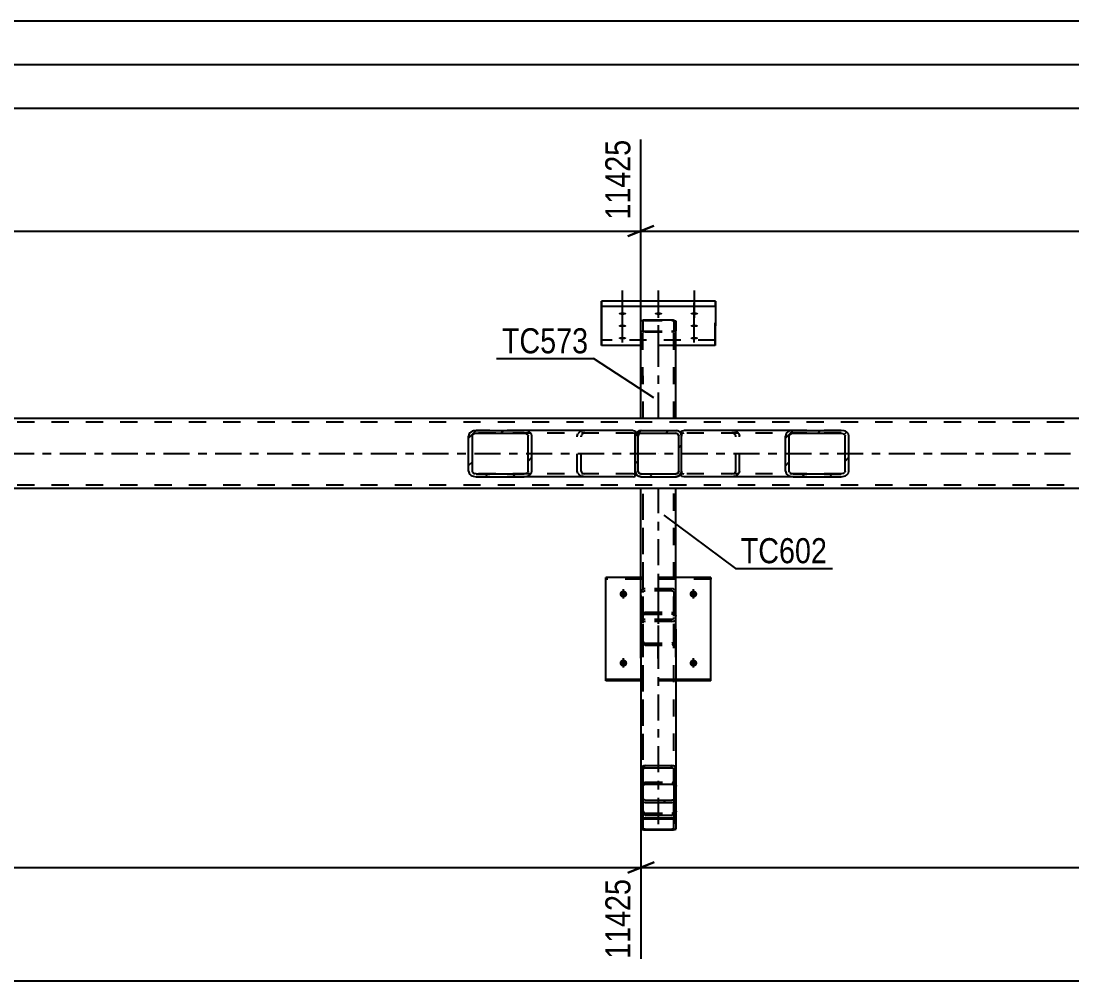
# Model space of a CAD drawing. Header units: millimetres. Extents: x -91 to 750, y -434 to 160.
# Drawn here: x 386.2 to 506.2, y 50.2 to 159.9 of the extents above; entities that cross this region are included whole.
import ezdxf

# ---------------------------------------------------------------- set-up
doc = ezdxf.new("R2010")
doc.units = ezdxf.units.MM
doc.linetypes.add('DXK_LINE_DOT2', pattern=[3.9198, 1.9599, -1.9599])
doc.linetypes.add('DXK_LINE_DOT3', pattern=[5.9187, 2.979, -0.9799, 0.9799, -0.9799])
doc.styles.add('Arial Narrow', font='ARIALN.TTF', dxfattribs={"height": 0.2})

# ---------------------------------------------------------------- blocks, each defined once
blk = doc.blocks.new('Unknown-761555327-1163')
at = {"color": 5, "linetype": 'Continuous'}
for p, q in [((750.04, 159.88), (-90.96, 159.88)), ((745.04, 154.88), (-85.96, 154.88))]:
    blk.add_line(p, q, dxfattribs=at)
blk = doc.blocks.new('Part-761555327-1949 - 1879')
at = {"color": 2, "linetype": 'Continuous'}
for p, q in [((452.49, 127.86), (452.48, 123.41)), ((452.48, 122.81), (452.49, 127.26)), ((465.49, 127.86), (452.49, 127.86)), ((452.49, 127.26), (452.49, 127.86)), ((465.49, 127.26), (452.49, 127.26)), ((465.49, 127.26), (465.48, 122.81)), ((465.49, 127.86), (465.49, 127.26)), ((452.48, 123.41), (452.48, 122.81)), ((456.99, 122.81), (452.48, 122.81)), ((465.48, 122.81), (460.99, 122.81))]:
    blk.add_line(p, q, dxfattribs=at)
at = {"color": 7, "linetype": 'DXK_LINE_DOT2'}
for p, q in [((465.48, 123.41), (465.49, 127.86)), ((465.48, 123.41), (452.48, 123.41)), ((460.99, 122.81), (456.99, 122.81)), ((465.48, 122.81), (465.48, 123.41))]:
    blk.add_line(p, q, dxfattribs=at)
blk = doc.blocks.new('Bolt-761555327-1899 - 1879')
at = {"linetype": 'Continuous'}
for points in [[(462.98, 93.97), (462.89, 93.98), (462.8, 94.01), (462.73, 94.05), (462.66, 94.11), (462.6, 94.18), (462.57, 94.26), (462.55, 94.34), (462.55, 94.43), (462.57, 94.51), (462.6, 94.59), (462.66, 94.66), (462.73, 94.72), (462.8, 94.76), (462.89, 94.79), (462.98, 94.8), (463.08, 94.79), (463.16, 94.76), (463.24, 94.72), (463.31, 94.66), (463.36, 94.59), (463.4, 94.51), (463.42, 94.43), (463.42, 94.34), (463.4, 94.26), (463.36, 94.18), (463.31, 94.11), (463.24, 94.05), (463.16, 94.01), (463.08, 93.98)], [(462.99, 86.08), (462.9, 86.09), (462.81, 86.12), (462.73, 86.16), (462.66, 86.22), (462.61, 86.29), (462.57, 86.37), (462.55, 86.45), (462.55, 86.54), (462.57, 86.62), (462.61, 86.7), (462.66, 86.77), (462.73, 86.83), (462.81, 86.87), (462.9, 86.9), (462.99, 86.91), (463.08, 86.9), (463.17, 86.87), (463.25, 86.83), (463.31, 86.77), (463.37, 86.7), (463.41, 86.62), (463.42, 86.54), (463.42, 86.45), (463.41, 86.37), (463.37, 86.29), (463.31, 86.22), (463.25, 86.16), (463.17, 86.12), (463.08, 86.09)]]:
    blk.add_hatch(color=1, dxfattribs=at).paths.add_polyline_path(points)
at = {"color": 1, "linetype": 'Continuous'}
for p, q in [((462.98, 93.88), (462.99, 94.95)), ((462.99, 85.99), (462.99, 87.05))]:
    blk.add_line(p, q, dxfattribs=at)
blk = doc.blocks.new('Bolt-761555327-1900 - 1879')
at = {"linetype": 'Continuous'}
for points in [[(454.98, 93.97), (454.89, 93.98), (454.8, 94.01), (454.73, 94.05), (454.66, 94.11), (454.6, 94.18), (454.57, 94.26), (454.55, 94.34), (454.55, 94.43), (454.57, 94.51), (454.6, 94.59), (454.66, 94.66), (454.73, 94.72), (454.8, 94.76), (454.89, 94.79), (454.98, 94.8), (455.08, 94.79), (455.16, 94.76), (455.24, 94.72), (455.31, 94.66), (455.36, 94.59), (455.4, 94.51), (455.42, 94.43), (455.42, 94.34), (455.4, 94.26), (455.36, 94.18), (455.31, 94.11), (455.24, 94.05), (455.16, 94.01), (455.08, 93.98)], [(454.99, 86.08), (454.9, 86.09), (454.81, 86.12), (454.73, 86.16), (454.66, 86.22), (454.61, 86.29), (454.57, 86.37), (454.55, 86.45), (454.55, 86.54), (454.57, 86.62), (454.61, 86.7), (454.66, 86.77), (454.73, 86.83), (454.81, 86.87), (454.9, 86.9), (454.99, 86.91), (455.08, 86.9), (455.17, 86.87), (455.25, 86.83), (455.31, 86.77), (455.37, 86.7), (455.41, 86.62), (455.42, 86.54), (455.42, 86.45), (455.41, 86.37), (455.37, 86.29), (455.31, 86.22), (455.25, 86.16), (455.17, 86.12), (455.08, 86.09)]]:
    blk.add_hatch(color=1, dxfattribs=at).paths.add_polyline_path(points)
at = {"color": 1, "linetype": 'Continuous'}
for p, q in [((454.98, 93.88), (454.99, 94.95)), ((454.99, 85.99), (454.99, 87.05))]:
    blk.add_line(p, q, dxfattribs=at)
blk = doc.blocks.new('Part-761555327-1925 - 1879')
at = {"color": 7, "linetype": 'DXK_LINE_DOT2'}
for p, q in [((587.63, 114.04), (-0.02, 114.04)), ((587.63, 106.84), (-0.02, 106.84))]:
    blk.add_line(p, q, dxfattribs=at)
at = {"color": 2, "linetype": 'Continuous'}
for p, q in [((587.63, 114.44), (4.79, 114.44)), ((587.63, 106.44), (4.79, 106.44))]:
    blk.add_line(p, q, dxfattribs=at)
at = {"color": 7, "linetype": 'DXK_LINE_DOT3'}
blk.add_line((-0.02, 110.44), (587.63, 110.44), dxfattribs=at)
blk = doc.blocks.new('Part-761555327-1998 - 1879')
at = {"color": 2, "linetype": 'Continuous'}
for p, q in [((456.98, 125.55), (457.02, 125.62)), ((456.99, 114.44), (456.98, 125.55)), ((456.98, 124.51), (456.98, 125.55)), ((457.02, 125.62), (457.13, 125.67)), ((457.13, 125.67), (457.28, 125.71)), ((457.28, 125.71), (457.47, 125.72)), ((457.47, 125.72), (460.51, 125.72)), ((460.51, 125.72), (460.69, 125.71)), ((460.69, 125.71), (460.84, 125.67)), ((460.84, 125.67), (460.95, 125.62)), ((460.95, 125.62), (460.98, 125.55)), ((460.99, 114.44), (460.98, 125.55)), ((456.99, 114.44), (456.98, 124.51))]:
    blk.add_line(p, q, dxfattribs=at)
at = {"color": 7, "linetype": 'DXK_LINE_DOT2'}
for p, q in [((457.24, 125.59), (457.22, 125.55)), ((457.23, 114.44), (457.22, 125.55)), ((457.22, 125.55), (457.22, 124.51)), ((457.3, 125.61), (457.24, 125.59)), ((457.37, 125.63), (457.3, 125.61)), ((457.47, 125.64), (457.37, 125.63)), ((457.47, 125.64), (460.51, 125.64)), ((460.6, 125.63), (460.51, 125.64)), ((460.67, 125.61), (460.6, 125.63)), ((460.73, 125.59), (460.67, 125.61)), ((460.74, 125.55), (460.73, 125.59)), ((460.75, 114.44), (460.74, 125.55)), ((460.74, 125.55), (460.74, 124.51)), ((460.98, 125.55), (460.98, 124.51)), ((457.02, 124.45), (456.98, 124.51)), ((457.12, 124.4), (457.02, 124.45)), ((457.28, 124.36), (457.12, 124.4)), ((457.23, 114.44), (457.22, 124.51)), ((457.22, 124.51), (457.24, 124.48)), ((457.24, 124.48), (457.29, 124.46)), ((457.46, 124.35), (457.28, 124.36)), ((457.29, 124.46), (457.37, 124.44)), ((457.37, 124.44), (457.46, 124.43)), ((457.46, 124.43), (457.47, 124.43)), ((457.46, 124.35), (460.5, 124.35)), ((457.47, 124.43), (460.5, 124.43)), ((460.5, 124.43), (460.51, 124.43)), ((460.68, 124.36), (460.5, 124.35)), ((460.51, 124.43), (460.59, 124.44)), ((460.59, 124.44), (460.67, 124.46)), ((460.67, 124.46), (460.72, 124.48)), ((460.84, 124.4), (460.68, 124.36)), ((460.72, 124.48), (460.74, 124.51)), ((460.75, 114.44), (460.74, 124.51)), ((460.94, 124.45), (460.84, 124.4)), ((460.98, 124.51), (460.94, 124.45)), ((460.99, 114.44), (460.98, 124.51)), ((460.99, 114.44), (456.99, 114.44)), ((460.99, 114.44), (460.99, 114.44))]:
    blk.add_line(p, q, dxfattribs=at)
at = {"color": 7, "linetype": 'DXK_LINE_DOT3'}
blk.add_line((458.99, 114.44), (458.98, 125.03), dxfattribs=at)
blk = doc.blocks.new('Bolt-761555327-1935 - 1879')
at = {"linetype": 'Continuous'}
for points in [[(454.89, 126.59), (454.98, 126.58), (455.07, 126.57), (455.15, 126.56), (455.21, 126.54), (455.27, 126.51), (455.31, 126.48), (455.33, 126.45), (455.33, 126.42), (455.31, 126.39), (455.27, 126.36), (455.21, 126.34), (455.15, 126.31), (455.07, 126.3), (454.98, 126.29), (454.89, 126.29), (454.8, 126.29), (454.71, 126.3), (454.63, 126.31), (454.56, 126.34), (454.51, 126.36), (454.47, 126.39), (454.45, 126.42), (454.45, 126.45), (454.47, 126.48), (454.51, 126.51), (454.56, 126.54), (454.63, 126.56), (454.71, 126.57), (454.8, 126.58)], [(458.99, 126.59), (459.08, 126.58), (459.17, 126.57), (459.25, 126.56), (459.31, 126.54), (459.37, 126.51), (459.41, 126.48), (459.43, 126.45), (459.43, 126.42), (459.41, 126.39), (459.37, 126.36), (459.31, 126.34), (459.25, 126.31), (459.17, 126.3), (459.08, 126.29), (458.99, 126.29), (458.9, 126.29), (458.81, 126.3), (458.73, 126.31), (458.66, 126.34), (458.61, 126.36), (458.57, 126.39), (458.55, 126.42), (458.55, 126.45), (458.57, 126.48), (458.61, 126.51), (458.66, 126.54), (458.73, 126.56), (458.81, 126.57), (458.9, 126.58)], [(463.09, 126.59), (463.18, 126.58), (463.27, 126.57), (463.35, 126.56), (463.41, 126.54), (463.47, 126.51), (463.51, 126.48), (463.53, 126.45), (463.53, 126.42), (463.51, 126.39), (463.47, 126.36), (463.41, 126.34), (463.35, 126.31), (463.27, 126.3), (463.18, 126.29), (463.09, 126.29), (463, 126.29), (462.91, 126.3), (462.83, 126.31), (462.76, 126.34), (462.71, 126.36), (462.67, 126.39), (462.65, 126.42), (462.65, 126.45), (462.67, 126.48), (462.71, 126.51), (462.76, 126.54), (462.83, 126.56), (462.91, 126.57), (463, 126.58)], [(454.88, 125.18), (454.97, 125.18), (455.06, 125.17), (455.14, 125.16), (455.21, 125.13), (455.26, 125.11), (455.3, 125.08), (455.32, 125.05), (455.32, 125.02), (455.3, 124.99), (455.26, 124.96), (455.21, 124.93), (455.14, 124.91), (455.06, 124.9), (454.97, 124.89), (454.88, 124.88), (454.79, 124.89), (454.7, 124.9), (454.62, 124.91), (454.56, 124.93), (454.5, 124.96), (454.46, 124.99), (454.45, 125.02), (454.45, 125.05), (454.46, 125.08), (454.5, 125.11), (454.56, 125.13), (454.62, 125.16), (454.7, 125.17), (454.79, 125.18)], [(463.08, 125.18), (463.17, 125.18), (463.26, 125.17), (463.34, 125.16), (463.41, 125.13), (463.46, 125.11), (463.5, 125.08), (463.52, 125.05), (463.52, 125.02), (463.5, 124.99), (463.46, 124.96), (463.41, 124.93), (463.34, 124.91), (463.26, 124.9), (463.17, 124.89), (463.08, 124.88), (462.99, 124.89), (462.9, 124.9), (462.82, 124.91), (462.76, 124.93), (462.7, 124.96), (462.66, 124.99), (462.65, 125.02), (462.65, 125.05), (462.66, 125.08), (462.7, 125.11), (462.76, 125.13), (462.82, 125.16), (462.9, 125.17), (462.99, 125.18)], [(454.88, 123.78), (454.97, 123.78), (455.06, 123.77), (455.14, 123.75), (455.21, 123.73), (455.26, 123.71), (455.3, 123.68), (455.32, 123.65), (455.32, 123.62), (455.3, 123.59), (455.26, 123.56), (455.21, 123.53), (455.14, 123.51), (455.06, 123.49), (454.97, 123.48), (454.88, 123.48), (454.79, 123.48), (454.7, 123.49), (454.62, 123.51), (454.55, 123.53), (454.5, 123.56), (454.46, 123.59), (454.44, 123.62), (454.44, 123.65), (454.46, 123.68), (454.5, 123.71), (454.55, 123.73), (454.62, 123.75), (454.7, 123.77), (454.79, 123.78)], [(463.08, 123.78), (463.17, 123.78), (463.26, 123.77), (463.34, 123.75), (463.41, 123.73), (463.46, 123.71), (463.5, 123.68), (463.52, 123.65), (463.52, 123.62), (463.5, 123.59), (463.46, 123.56), (463.41, 123.53), (463.34, 123.51), (463.26, 123.49), (463.17, 123.48), (463.08, 123.48), (462.99, 123.48), (462.9, 123.49), (462.82, 123.51), (462.75, 123.53), (462.7, 123.56), (462.66, 123.59), (462.64, 123.62), (462.64, 123.65), (462.66, 123.68), (462.7, 123.71), (462.75, 123.73), (462.82, 123.75), (462.9, 123.77), (462.99, 123.78)]]:
    blk.add_hatch(color=1, dxfattribs=at).paths.add_polyline_path(points)
at = {"color": 1, "linetype": 'Continuous'}
for p, q in [((454.89, 125.95), (454.89, 129.07)), ((458.99, 125.95), (458.99, 129.07)), ((463.09, 125.95), (463.09, 129.07)), ((454.88, 124.55), (454.88, 127.67)), ((463.08, 124.55), (463.08, 127.67)), ((454.88, 123.14), (454.88, 126.26)), ((463.08, 123.14), (463.08, 126.26))]:
    blk.add_line(p, q, dxfattribs=at)
at = {"color": 1, "linetype": 'DXK_LINE_DOT2'}
blk.add_line((458.98, 123.14), (458.98, 126.26), dxfattribs=at)
blk = doc.blocks.new('Part-761555327-1943 - 1879')
at = {"color": 2, "linetype": 'Continuous'}
for p, q in [((452.99, 84.61), (452.98, 96.27)), ((457, 96.27), (452.98, 96.27)), ((452.99, 84.61), (452.98, 96.1)), ((464.98, 96.27), (461, 96.27)), ((464.99, 84.61), (464.98, 96.27)), ((452.99, 84.45), (452.99, 84.61)), ((457, 84.61), (452.99, 84.61)), ((457, 84.45), (452.99, 84.45)), ((464.99, 84.61), (461, 84.61)), ((464.99, 84.45), (461, 84.45)), ((464.99, 84.45), (464.99, 84.61))]:
    blk.add_line(p, q, dxfattribs=at)
at = {"color": 7, "linetype": 'DXK_LINE_DOT2'}
for p, q in [((452.98, 96.1), (452.98, 96.27)), ((464.98, 96.1), (452.98, 96.1)), ((461, 96.27), (457, 96.27)), ((464.98, 96.27), (464.98, 96.1)), ((464.99, 84.45), (464.98, 96.1)), ((452.99, 84.45), (452.99, 84.61)), ((461, 84.61), (457, 84.61)), ((461, 84.45), (457, 84.45))]:
    blk.add_line(p, q, dxfattribs=at)
blk = doc.blocks.new('Part-761555327-1950 - 1879')
at = {"color": 7, "linetype": 'DXK_LINE_DOT3'}
blk.add_line((458.97, 87.02), (459, 96.54), dxfattribs=at)
at = {"color": 7, "linetype": 'DXK_LINE_DOT2'}
for p, q in [((457.13, 94.87), (457.03, 94.72)), ((457.29, 94.97), (457.13, 94.87)), ((457.47, 95), (457.29, 94.97)), ((460.51, 95), (457.47, 95)), ((460.7, 94.97), (460.51, 95)), ((460.85, 94.87), (460.7, 94.97)), ((460.96, 94.72), (460.85, 94.87)), ((457, 94.57), (457.03, 94.72)), ((457.22, 91.87), (457.23, 94.55)), ((457.23, 94.55), (457.25, 94.63)), ((457.23, 91.69), (457.23, 94.55)), ((457.25, 94.63), (457.3, 94.71)), ((457.3, 94.71), (457.38, 94.76)), ((457.38, 94.76), (457.47, 94.77)), ((460.51, 94.77), (457.47, 94.77)), ((460.51, 94.77), (460.6, 94.76)), ((460.6, 94.76), (460.68, 94.71)), ((460.68, 94.71), (460.73, 94.63)), ((460.73, 94.63), (460.75, 94.55)), ((460.74, 91.87), (460.75, 94.55)), ((460.75, 94.55), (460.75, 91.69)), ((460.99, 94.55), (460.96, 94.72)), ((460.98, 91.87), (460.99, 94.55)), ((460.99, 91.69), (460.99, 94.55)), ((456.98, 91.87), (457.02, 92.04)), ((456.99, 89.01), (456.98, 91.87)), ((457.03, 91.52), (457, 91.67)), ((457.02, 92.04), (457.12, 92.19)), ((457.03, 91.52), (457.13, 91.37)), ((457.12, 92.19), (457.28, 92.28)), ((457.13, 91.37), (457.29, 91.28)), ((457.24, 91.95), (457.22, 91.87)), ((457.23, 89.01), (457.22, 91.87)), ((457.23, 89.01), (457.23, 91.69)), ((457.25, 91.61), (457.23, 91.69)), ((457.29, 92.03), (457.24, 91.95)), ((457.3, 91.53), (457.25, 91.61)), ((457.28, 92.28), (457.46, 92.32)), ((457.37, 92.08), (457.29, 92.03)), ((457.29, 91.28), (457.47, 91.24)), ((457.38, 91.48), (457.3, 91.53)), ((457.46, 92.09), (457.37, 92.08)), ((457.47, 91.47), (457.38, 91.48)), ((457.46, 92.32), (460.5, 92.32)), ((457.46, 92.09), (460.5, 92.09)), ((460.51, 91.47), (457.47, 91.47)), ((460.51, 91.24), (457.47, 91.24)), ((460.5, 92.32), (460.69, 92.28)), ((460.6, 92.08), (460.5, 92.09)), ((460.61, 91.48), (460.51, 91.47)), ((460.51, 91.24), (460.7, 91.28)), ((460.67, 92.03), (460.6, 92.08)), ((460.68, 91.53), (460.61, 91.48)), ((460.73, 91.95), (460.67, 92.03)), ((460.68, 91.53), (460.7, 91.56)), ((460.69, 92.28), (460.84, 92.19)), ((460.7, 91.56), (460.74, 91.61)), ((460.7, 91.28), (460.85, 91.37)), ((460.74, 91.87), (460.73, 91.95)), ((460.75, 89.01), (460.74, 91.87)), ((460.74, 91.61), (460.75, 91.69)), ((460.75, 89.01), (460.75, 91.69)), ((460.84, 92.19), (460.95, 92.04)), ((460.85, 91.37), (460.86, 91.38)), ((460.86, 91.38), (460.96, 91.52)), ((460.95, 92.04), (460.98, 91.87)), ((460.96, 91.52), (460.99, 91.69)), ((460.99, 89.01), (460.98, 91.87)), ((460.99, 89.01), (460.99, 91.69)), ((457.02, 88.84), (456.99, 89.01)), ((457.13, 88.69), (457.02, 88.84)), ((457.23, 89.01), (457.24, 88.92)), ((457.24, 88.92), (457.3, 88.85)), ((457.3, 88.85), (457.37, 88.8)), ((460.6, 88.8), (460.68, 88.85)), ((460.68, 88.85), (460.73, 88.92)), ((460.73, 88.92), (460.75, 89.01)), ((460.95, 88.84), (460.84, 88.69)), ((460.99, 89.01), (460.95, 88.84)), ((457.28, 88.59), (457.13, 88.69)), ((457.47, 88.56), (457.28, 88.59)), ((457.37, 88.8), (457.47, 88.79)), ((457.47, 88.79), (460.51, 88.79)), ((457.47, 88.56), (460.51, 88.56)), ((460.51, 88.79), (460.6, 88.8)), ((460.69, 88.59), (460.51, 88.56)), ((460.84, 88.69), (460.69, 88.59))]:
    blk.add_line(p, q, dxfattribs=at)
at = {"color": 2, "linetype": 'Continuous'}
for p, q in [((456.98, 91.87), (456.99, 94.55)), ((456.99, 94.55), (457, 94.57)), ((456.99, 91.69), (456.99, 94.55)), ((456.99, 89.01), (456.99, 91.69)), ((457, 91.67), (456.99, 91.69))]:
    blk.add_line(p, q, dxfattribs=at)
blk = doc.blocks.new('Part-761555327-1965 - 1879')
at = {"color": 2, "linetype": 'Continuous'}
for p, q in [((457.01, 68.62), (456.99, 106.44)), ((457, 67.58), (456.99, 106.44)), ((461.01, 74.32), (460.99, 106.44)), ((457, 67.58), (457.01, 68.62)), ((457.04, 68.68), (457.01, 68.62)), ((457.15, 68.74), (457.04, 68.68)), ((457.3, 68.77), (457.15, 68.74)), ((457.24, 67.58), (457.25, 68.62)), ((457.25, 68.62), (457.27, 68.65)), ((457.27, 68.65), (457.32, 68.68)), ((457.49, 68.79), (457.3, 68.77)), ((457.32, 68.68), (457.4, 68.7)), ((457.4, 68.7), (457.49, 68.7)), ((457.49, 68.79), (460.53, 68.79)), ((457.49, 68.7), (460.53, 68.7)), ((460.71, 68.77), (460.53, 68.79)), ((460.53, 68.7), (460.62, 68.7)), ((460.62, 68.7), (460.7, 68.68)), ((460.7, 68.68), (460.75, 68.65)), ((460.87, 68.74), (460.71, 68.77)), ((460.75, 68.65), (460.77, 68.62)), ((460.76, 67.58), (460.76, 68.63)), ((460.76, 67.58), (460.77, 68.62)), ((460.97, 68.68), (460.87, 68.74)), ((461.01, 68.62), (460.97, 68.68)), ((461, 67.58), (461.01, 68.62)), ((461.01, 68.62), (461.01, 69.56)), ((457, 67.58), (457.04, 67.52)), ((457.04, 67.52), (457.14, 67.47)), ((457.14, 67.47), (457.3, 67.43)), ((457.26, 67.55), (457.24, 67.58)), ((457.31, 67.53), (457.26, 67.55)), ((457.3, 67.43), (457.48, 67.42)), ((457.39, 67.51), (457.31, 67.53)), ((457.48, 67.5), (457.39, 67.51)), ((457.48, 67.5), (460.52, 67.5)), ((457.48, 67.42), (460.52, 67.42)), ((460.62, 67.51), (460.52, 67.5)), ((460.52, 67.42), (460.71, 67.43)), ((460.69, 67.53), (460.62, 67.51)), ((460.75, 67.55), (460.69, 67.53)), ((460.71, 67.43), (460.86, 67.47)), ((460.76, 67.58), (460.75, 67.55)), ((460.86, 67.47), (460.97, 67.52)), ((460.97, 67.52), (461, 67.58))]:
    blk.add_line(p, q, dxfattribs=at)
at = {"color": 7, "linetype": 'DXK_LINE_DOT2'}
for p, q in [((460.99, 106.44), (456.99, 106.44)), ((457.24, 67.58), (457.23, 106.44)), ((457.25, 68.62), (457.23, 106.44)), ((460.76, 68.63), (460.75, 106.44)), ((460.77, 68.62), (460.75, 106.44)), ((461, 67.58), (460.99, 106.44)), ((460.99, 106.44), (460.99, 106.44)), ((461.01, 69.56), (461.01, 74.32))]:
    blk.add_line(p, q, dxfattribs=at)
at = {"color": 7, "linetype": 'DXK_LINE_DOT3'}
blk.add_line((459.01, 68.1), (458.99, 106.44), dxfattribs=at)
blk = doc.blocks.new('Part-761555327-1982 - 1879')
at = {"linetype": 'Continuous'}
h = blk.add_hatch(dxfattribs=at)
h.set_pattern_fill('', scale=0.7, style=0, pattern_type=0)
h.set_pattern_definition([(45, (457.493, 74.787), (-1.5715, 1.5715), [])])
h.paths.add_polyline_path([(460.53, 74.79), (457.49, 74.79), (457.31, 74.75), (457.15, 74.64), (457.05, 74.47), (457.01, 74.28), (457.01, 71.07), (457.05, 70.88), (457.15, 70.72), (457.31, 70.61), (457.49, 70.57), (460.53, 70.57), (460.72, 70.61), (460.87, 70.72), (460.98, 70.88), (461.01, 71.08), (461.01, 74.28), (460.98, 74.48), (460.87, 74.64), (460.72, 74.75)])
h.paths.add_polyline_path([(460.7, 74.46), (460.75, 74.38), (460.77, 74.28), (460.77, 71.08), (460.75, 70.98), (460.7, 70.9), (460.62, 70.84), (460.53, 70.82), (457.49, 70.82), (457.4, 70.84), (457.32, 70.9), (457.27, 70.98), (457.25, 71.07), (457.25, 74.28), (457.27, 74.38), (457.32, 74.46), (457.4, 74.51), (457.49, 74.53), (460.53, 74.53), (460.62, 74.52)])
at = {"color": 2, "linetype": 'Continuous'}
for p, q in [((457.05, 74.47), (457.01, 74.28)), ((457.27, 74.38), (457.32, 74.46)), ((457.49, 74.79), (457.31, 74.75)), ((457.32, 74.46), (457.4, 74.51)), ((457.4, 74.51), (457.49, 74.53)), ((457.49, 74.79), (460.53, 74.79)), ((457.49, 74.53), (460.53, 74.53)), ((460.72, 74.75), (460.53, 74.79)), ((460.53, 74.53), (460.62, 74.52)), ((460.62, 74.52), (460.7, 74.46)), ((460.7, 74.46), (460.75, 74.38)), ((461.01, 74.28), (460.98, 74.48)), ((457.01, 72.43), (457.01, 74.28)), ((457.01, 71.07), (457.01, 74.28)), ((457.25, 74.28), (457.27, 74.38)), ((457.25, 71.07), (457.25, 74.28)), ((460.75, 74.38), (460.77, 74.28)), ((460.77, 72.43), (460.77, 74.28)), ((460.77, 71.08), (460.77, 74.28)), ((461.01, 71.08), (461.01, 74.28)), ((457.01, 69.57), (457.01, 72.43)), ((457.25, 72.45), (457.27, 72.51)), ((457.32, 72.59), (457.27, 72.51)), ((457.39, 72.63), (457.32, 72.59)), ((457.49, 72.65), (457.39, 72.63)), ((457.49, 72.65), (460.53, 72.65)), ((460.62, 72.63), (460.53, 72.65)), ((460.7, 72.59), (460.62, 72.63)), ((460.75, 72.51), (460.7, 72.59)), ((460.77, 72.43), (460.75, 72.51)), ((460.77, 71.05), (460.77, 72.43)), ((457.01, 69.57), (457.01, 71.07)), ((457.01, 71.07), (457.05, 70.88)), ((457.27, 70.98), (457.25, 71.07)), ((457.32, 70.9), (457.27, 70.98)), ((457.4, 70.84), (457.32, 70.9)), ((457.49, 70.82), (457.4, 70.84)), ((460.62, 70.84), (460.53, 70.82)), ((460.7, 70.9), (460.62, 70.84)), ((460.75, 70.98), (460.7, 70.9)), ((460.77, 71.08), (460.75, 70.98)), ((460.98, 70.88), (461.01, 71.08)), ((461.01, 69.57), (461.01, 71.08)), ((457.31, 70.61), (457.49, 70.57)), ((457.49, 70.82), (460.53, 70.82)), ((457.49, 70.57), (460.53, 70.57)), ((460.53, 70.57), (460.72, 70.61)), ((457.04, 69.39), (457.01, 69.57)), ((457.15, 69.25), (457.04, 69.39)), ((457.3, 69.15), (457.15, 69.25)), ((457.49, 69.12), (457.3, 69.15)), ((457.49, 69.12), (460.53, 69.12)), ((460.71, 69.15), (460.53, 69.12)), ((460.87, 69.25), (460.71, 69.15)), ((460.97, 69.39), (460.87, 69.25)), ((461.01, 69.57), (460.97, 69.39))]:
    blk.add_line(p, q, dxfattribs=at)
at = {"color": 7, "linetype": 'DXK_LINE_DOT2'}
for p, q in [((457.25, 72.43), (457.25, 74.28)), ((461.01, 72.43), (461.01, 74.28)), ((457.01, 72.43), (457.04, 72.6)), ((457.04, 72.6), (457.15, 72.74)), ((457.15, 72.74), (457.3, 72.84)), ((457.25, 72.43), (457.25, 72.45)), ((457.25, 69.57), (457.25, 72.43)), ((457.3, 72.84), (457.49, 72.88)), ((457.49, 72.88), (460.53, 72.88)), ((460.53, 72.88), (460.71, 72.84)), ((460.71, 72.84), (460.87, 72.74)), ((460.87, 72.74), (460.97, 72.6)), ((460.97, 72.6), (461.01, 72.43)), ((461.01, 69.57), (461.01, 72.43)), ((457.25, 69.57), (457.25, 71.07)), ((460.77, 69.57), (460.77, 71.08)), ((460.77, 69.57), (460.77, 71.05)), ((457.25, 69.57), (457.27, 69.48)), ((457.27, 69.48), (457.32, 69.41)), ((457.32, 69.41), (457.4, 69.36)), ((457.4, 69.36), (457.49, 69.34)), ((457.49, 69.34), (460.53, 69.34)), ((460.53, 69.34), (460.62, 69.36)), ((460.62, 69.36), (460.7, 69.41)), ((460.7, 69.41), (460.75, 69.48)), ((460.75, 69.48), (460.77, 69.57))]:
    blk.add_line(p, q, dxfattribs=at)
at = {"color": 2, "linetype": 'Continuous'}
for centre, start, end in [((457.51, 74.3), 114.0724, 158.9987), ((460.52, 74.3), 21.0052, 65.964), ((457.51, 71.06), 201.0052, 245.964), ((460.52, 71.06), 294.0724, 338.9987)]:
    blk.add_arc(centre, 0.494, start, end, dxfattribs=at)
blk = doc.blocks.new('Part-761555327-2026 - 1879')
at = {"linetype": 'Continuous'}
h = blk.add_hatch(dxfattribs=at)
h.set_pattern_fill('', scale=0.7, style=0, pattern_type=0)
h.set_pattern_definition([(45, (457.0035, 113.082), (-1.57154, 1.57154), [])])
h.paths.add_polyline_path([(461, 113.08), (457, 113.08), (456.76, 113.03), (456.55, 112.89), (456.41, 112.69), (456.36, 112.44), (456.36, 108.44), (456.41, 108.2), (456.55, 107.99), (456.76, 107.85), (457, 107.8), (461, 107.8), (461.25, 107.85), (461.46, 107.99), (461.59, 108.2), (461.64, 108.44), (461.64, 112.44), (461.59, 112.69), (461.46, 112.89), (461.25, 113.03)])
h.paths.add_polyline_path([(461.23, 112.67), (461.3, 112.56), (461.32, 112.44), (461.32, 108.44), (461.3, 108.32), (461.23, 108.22), (461.13, 108.15), (461, 108.12), (457, 108.12), (456.88, 108.15), (456.78, 108.22), (456.71, 108.32), (456.68, 108.44), (456.68, 112.44), (456.71, 112.56), (456.78, 112.67), (456.88, 112.74), (457, 112.76), (461, 112.76), (461.13, 112.74)])
at = {"color": 2, "linetype": 'Continuous'}
for p, q in [((456.74, 113.03), (456.99, 113.08)), ((457, 113.08), (456.76, 113.03)), ((456.99, 113.08), (457, 113.08)), ((457, 113.08), (456.99, 113.08)), ((457, 113.08), (461, 113.08)), ((461.25, 113.03), (461, 113.08)), ((456.35, 112.45), (456.4, 112.69)), ((456.35, 112.44), (456.36, 112.44)), ((456.41, 112.69), (456.36, 112.44)), ((456.36, 108.44), (456.36, 112.44)), ((456.68, 112.44), (456.71, 112.56)), ((456.68, 108.44), (456.68, 112.44)), ((456.88, 112.74), (457, 112.76)), ((457, 112.76), (461, 112.76)), ((461.11, 112.74), (460.99, 112.76)), ((461, 112.76), (461.13, 112.74)), ((461.31, 112.44), (461.28, 112.56)), ((461.3, 112.56), (461.32, 112.44)), ((461.31, 112.44), (461.32, 112.44)), ((461.31, 108.44), (461.31, 112.44)), ((461.32, 108.44), (461.32, 112.44)), ((461.64, 112.44), (461.59, 112.69)), ((461.64, 108.44), (461.64, 112.44)), ((456.35, 108.44), (456.36, 108.44)), ((456.4, 108.2), (456.35, 108.44)), ((456.36, 108.44), (456.41, 108.2)), ((456.71, 108.32), (456.68, 108.44)), ((457, 108.12), (456.88, 108.15)), ((457, 108.12), (461, 108.12)), ((460.99, 108.12), (461.11, 108.15)), ((461.13, 108.15), (461, 108.12)), ((461.28, 108.32), (461.31, 108.44)), ((461.32, 108.44), (461.3, 108.32)), ((461.31, 108.44), (461.32, 108.44)), ((461.59, 108.2), (461.64, 108.44)), ((456.99, 107.8), (456.74, 107.85)), ((456.76, 107.85), (457, 107.8)), ((456.99, 107.8), (457, 107.8)), ((457, 107.8), (456.99, 107.8)), ((457, 107.8), (461, 107.8)), ((461, 107.8), (461.25, 107.85))]:
    blk.add_line(p, q, dxfattribs=at)
at = {"color": 7, "linetype": 'DXK_LINE_DOT2'}
for p, q in [((457, 113.08), (461, 113.08)), ((460.99, 113.08), (461.23, 113.03)), ((456.35, 112.44), (456.35, 112.45)), ((456.35, 112.44), (456.35, 112.44)), ((456.35, 108.44), (456.35, 112.44)), ((456.69, 112.56), (456.67, 112.44)), ((456.67, 112.44), (456.68, 112.44)), ((456.67, 108.44), (456.67, 112.44)), ((456.99, 112.76), (456.87, 112.74)), ((456.99, 112.76), (457, 112.76)), ((456.99, 112.76), (460.99, 112.76)), ((460.99, 112.76), (461, 112.76)), ((461.58, 112.69), (461.63, 112.44)), ((461.63, 108.44), (461.63, 112.44)), ((461.63, 112.44), (461.64, 112.44)), ((456.35, 108.44), (456.35, 108.44)), ((456.35, 108.44), (456.35, 108.44)), ((456.67, 108.44), (456.68, 108.44)), ((456.67, 108.44), (456.69, 108.32)), ((456.87, 108.15), (456.99, 108.12)), ((456.99, 108.12), (457, 108.12)), ((456.99, 108.12), (460.99, 108.12)), ((460.99, 108.12), (461, 108.12)), ((461.63, 108.44), (461.58, 108.2)), ((461.63, 108.44), (461.64, 108.44)), ((457, 107.8), (461, 107.8)), ((461.23, 107.85), (460.99, 107.8))]:
    blk.add_line(p, q, dxfattribs=at)
at = {"color": 7, "linetype": 'DXK_LINE_DOT3'}
blk.add_line((459, 110.44), (458.98, 110.44), dxfattribs=at)
at = {"color": 2, "linetype": 'Continuous'}
for centre, radius, start, end in [((456.99, 112.44), 0.64, 112.5, 157.5), ((457, 112.44), 0.64, 112.5, 157.5), ((461, 112.44), 0.64, 22.5, 67.5), ((457, 112.44), 0.32, 112.5, 157.5), ((460.99, 112.44), 0.32, 22.5, 67.5), ((461, 112.44), 0.32, 22.5, 67.5), ((456.99, 108.44), 0.64, 202.5, 247.5), ((457, 108.44), 0.64, 202.5, 247.5), ((457, 108.44), 0.32, 202.5, 247.5), ((460.99, 108.44), 0.32, 292.5, 337.5), ((461, 108.44), 0.32, 292.5, 337.5), ((461, 108.44), 0.64, 292.5, 337.5)]:
    blk.add_arc(centre, radius, start, end, dxfattribs=at)
at = {"color": 7, "linetype": 'DXK_LINE_DOT2'}
for centre, radius, start, end in [((460.99, 112.44), 0.64, 22.5, 67.5), ((456.99, 112.44), 0.32, 112.5, 157.5), ((456.99, 108.44), 0.32, 202.5, 247.5), ((460.99, 108.44), 0.64, 292.5, 337.5)]:
    blk.add_arc(centre, radius, start, end, dxfattribs=at)
blk = doc.blocks.new('Part-761555327-2031 - 1879')
at = {"linetype": 'Continuous'}
h = blk.add_hatch(dxfattribs=at)
h.set_pattern_fill('', scale=0.7, style=0, pattern_type=0)
h.set_pattern_definition([(45, (474.3743, 113.082), (-1.57154, 1.57154), [])])
h.paths.add_polyline_path([(479.87, 113.08), (474.37, 113.08), (474.04, 113.03), (473.75, 112.89), (473.56, 112.69), (473.49, 112.44), (473.49, 108.44), (473.56, 108.2), (473.75, 107.99), (474.04, 107.85), (474.37, 107.8), (479.87, 107.8), (480.21, 107.85), (480.49, 107.99), (480.68, 108.2), (480.75, 108.44), (480.75, 112.44), (480.68, 112.69), (480.49, 112.89), (480.21, 113.03)])
h.paths.add_polyline_path([(480.18, 112.67), (480.28, 112.56), (480.31, 112.44), (480.31, 108.44), (480.28, 108.32), (480.18, 108.22), (480.04, 108.15), (479.87, 108.12), (474.37, 108.12), (474.21, 108.15), (474.06, 108.22), (473.97, 108.32), (473.93, 108.44), (473.93, 112.44), (473.97, 112.56), (474.06, 112.67), (474.21, 112.74), (474.37, 112.76), (479.87, 112.76), (480.04, 112.74)])
at = {"color": 2, "linetype": 'Continuous'}
for p, q in [((461.63, 113.04), (461.89, 113.08)), ((461.63, 113.03), (461.63, 113.04)), ((461.63, 112.89), (461.63, 113.03)), ((461.63, 112.89), (461.63, 112.69)), ((461.63, 112.69), (461.63, 112.89)), ((474.37, 113.08), (461.89, 113.08)), ((474.37, 113.08), (474.04, 113.03)), ((474.37, 113.08), (479.87, 113.08)), ((480.21, 113.03), (479.87, 113.08)), ((461.63, 112.69), (461.63, 112.51)), ((461.63, 112.69), (461.63, 112.67)), ((461.63, 112.67), (461.63, 112.56)), ((461.63, 112.56), (461.63, 112.51)), ((473.56, 112.69), (473.49, 112.44)), ((473.49, 108.44), (473.49, 112.44)), ((473.93, 112.44), (473.97, 112.56)), ((473.93, 108.44), (473.93, 112.44)), ((474.21, 112.74), (474.37, 112.76)), ((474.37, 112.76), (479.87, 112.76)), ((479.87, 112.76), (480.04, 112.74)), ((480.28, 112.56), (480.31, 112.44)), ((480.31, 108.44), (480.31, 112.44)), ((480.75, 112.44), (480.68, 112.69)), ((480.75, 108.44), (480.75, 112.44)), ((461.63, 108.32), (461.63, 108.37)), ((461.63, 108.2), (461.63, 108.37)), ((461.63, 108.32), (461.63, 108.22)), ((461.63, 108.22), (461.63, 108.19)), ((461.63, 107.99), (461.63, 108.2)), ((461.63, 107.99), (461.63, 108.19)), ((473.49, 108.44), (473.56, 108.2)), ((473.97, 108.32), (473.93, 108.44)), ((474.37, 108.12), (474.21, 108.15)), ((474.37, 108.12), (479.87, 108.12)), ((480.04, 108.15), (479.87, 108.12)), ((480.31, 108.44), (480.28, 108.32)), ((480.68, 108.2), (480.75, 108.44)), ((461.63, 107.85), (461.63, 107.99)), ((461.63, 107.84), (461.63, 107.85)), ((461.89, 107.8), (461.63, 107.84)), ((474.37, 107.8), (461.89, 107.8)), ((474.04, 107.85), (474.37, 107.8)), ((474.37, 107.8), (479.87, 107.8)), ((479.87, 107.8), (480.21, 107.85))]:
    blk.add_line(p, q, dxfattribs=at)
at = {"color": 7, "linetype": 'DXK_LINE_DOT2'}
for p, q in [((461.63, 113.04), (461.63, 112.89)), ((467.38, 113.08), (467.71, 113.03)), ((479.87, 113.08), (474.37, 113.08)), ((461.72, 112.74), (461.63, 112.69)), ((461.63, 112.51), (461.63, 112.44)), ((461.63, 112.51), (461.63, 112.44)), ((461.63, 108.44), (461.63, 112.44)), ((461.63, 108.44), (461.63, 112.44)), ((461.89, 112.76), (461.72, 112.74)), ((479.87, 112.76), (461.89, 112.76)), ((467.55, 112.74), (467.38, 112.76)), ((467.82, 112.44), (467.78, 112.56)), ((467.82, 108.44), (467.82, 112.44)), ((468.19, 112.69), (468.26, 112.44)), ((468.26, 108.44), (468.26, 112.44)), ((461.63, 108.37), (461.63, 108.44)), ((461.63, 108.37), (461.63, 108.44)), ((461.63, 108.19), (461.72, 108.15)), ((461.72, 108.15), (461.89, 108.12)), ((479.87, 108.12), (461.89, 108.12)), ((467.38, 108.12), (467.55, 108.15)), ((467.78, 108.32), (467.82, 108.44)), ((468.26, 108.44), (468.19, 108.2)), ((461.63, 107.84), (461.63, 107.99)), ((467.71, 107.85), (467.38, 107.8)), ((479.87, 107.8), (474.37, 107.8))]:
    blk.add_line(p, q, dxfattribs=at)
for centre, radius, start, end in [((467.51, 112.26), 0.802, 32.4104, 75.4453), ((467.44, 112.35), 0.401, 32.4104, 75.4453), ((467.44, 108.53), 0.401, 284.5547, 327.5896), ((467.51, 108.63), 0.802, 284.5547, 327.5896)]:
    blk.add_arc(centre, radius, start, end, dxfattribs=at)
at = {"color": 2, "linetype": 'Continuous'}
for centre, radius, start, end in [((474.24, 112.26), 0.803, 104.5326, 147.5549), ((480.01, 112.26), 0.803, 32.4451, 75.4674), ((474.31, 112.35), 0.401, 104.5326, 147.5549), ((479.94, 112.35), 0.401, 32.4451, 75.4674), ((474.24, 108.63), 0.803, 212.4451, 255.4674), ((474.31, 108.53), 0.401, 212.4451, 255.4674), ((479.94, 108.53), 0.401, 284.5326, 327.5549), ((480.01, 108.63), 0.803, 284.5326, 327.5549)]:
    blk.add_arc(centre, radius, start, end, dxfattribs=at)
blk = doc.blocks.new('Part-761555327-2037 - 1879')
at = {"linetype": 'Continuous'}
h = blk.add_hatch(dxfattribs=at)
h.set_pattern_fill('', scale=0.7, style=0, pattern_type=0)
h.set_pattern_definition([(45, (438.1795, 113.082), (-1.57154, 1.57154), [])])
h.paths.add_polyline_path([(443.66, 113.08), (438.18, 113.08), (437.84, 113.03), (437.56, 112.89), (437.37, 112.69), (437.3, 112.44), (437.3, 108.44), (437.37, 108.2), (437.56, 107.99), (437.84, 107.85), (438.18, 107.8), (443.66, 107.8), (444, 107.85), (444.29, 107.99), (444.48, 108.2), (444.54, 108.44), (444.54, 112.44), (444.48, 112.69), (444.29, 112.89), (444, 113.03)])
h.paths.add_polyline_path([(443.98, 112.67), (444.07, 112.56), (444.1, 112.44), (444.1, 108.44), (444.07, 108.32), (443.98, 108.22), (443.83, 108.15), (443.66, 108.12), (438.18, 108.12), (438.01, 108.15), (437.87, 108.22), (437.77, 108.32), (437.74, 108.44), (437.74, 112.44), (437.77, 112.56), (437.87, 112.67), (438.01, 112.74), (438.18, 112.76), (443.66, 112.76), (443.83, 112.74)])
at = {"color": 2, "linetype": 'Continuous'}
for p, q in [((438.18, 113.08), (437.84, 113.03)), ((438.18, 113.08), (443.66, 113.08)), ((456.09, 113.08), (443.66, 113.08)), ((444, 113.03), (443.66, 113.08)), ((456.09, 113.08), (456.35, 113.04)), ((456.35, 113.04), (456.35, 113.03)), ((456.35, 113.03), (456.35, 112.89)), ((456.35, 112.89), (456.35, 112.69)), ((437.37, 112.69), (437.3, 112.44)), ((437.3, 108.44), (437.3, 112.44)), ((437.74, 112.44), (437.77, 112.56)), ((437.74, 108.44), (437.74, 112.44)), ((438.01, 112.74), (438.18, 112.76)), ((438.18, 112.76), (443.66, 112.76)), ((443.66, 112.76), (443.83, 112.74)), ((444.07, 112.56), (444.1, 112.44)), ((444.1, 108.44), (444.1, 112.44)), ((444.54, 112.44), (444.48, 112.69)), ((444.54, 108.44), (444.54, 112.44)), ((456.35, 112.69), (456.35, 112.44)), ((456.35, 108.44), (456.35, 112.44)), ((437.3, 108.44), (437.37, 108.2)), ((437.77, 108.32), (437.74, 108.44)), ((438.18, 108.12), (438.01, 108.15)), ((438.18, 108.12), (443.66, 108.12)), ((443.83, 108.15), (443.66, 108.12)), ((444.1, 108.44), (444.07, 108.32)), ((444.48, 108.2), (444.54, 108.44)), ((456.35, 108.44), (456.35, 108.2)), ((456.35, 108.2), (456.35, 107.99)), ((437.84, 107.85), (438.18, 107.8)), ((438.18, 107.8), (443.66, 107.8)), ((443.66, 107.8), (444, 107.85)), ((456.09, 107.8), (443.66, 107.8)), ((456.09, 107.8), (456.35, 107.84)), ((456.35, 107.99), (456.35, 107.85)), ((456.35, 107.85), (456.35, 107.84))]:
    blk.add_line(p, q, dxfattribs=at)
at = {"color": 7, "linetype": 'DXK_LINE_DOT2'}
for p, q in [((443.66, 113.08), (438.18, 113.08)), ((450.26, 113.03), (450.6, 113.08)), ((456.35, 113.04), (456.35, 112.69)), ((456.09, 112.76), (438.18, 112.76)), ((449.72, 112.44), (449.79, 112.69)), ((449.72, 108.44), (449.72, 112.44)), ((450.19, 112.56), (450.16, 112.44)), ((450.16, 108.44), (450.16, 112.44)), ((450.6, 112.76), (450.43, 112.74)), ((456.26, 112.74), (456.09, 112.76)), ((456.35, 112.69), (456.26, 112.74)), ((456.35, 112.67), (456.35, 112.69)), ((456.35, 112.69), (456.35, 112.69)), ((456.35, 112.56), (456.35, 112.67)), ((456.35, 112.44), (456.35, 112.56)), ((456.35, 108.44), (456.35, 112.44)), ((456.09, 108.12), (438.18, 108.12)), ((449.79, 108.2), (449.72, 108.44)), ((450.16, 108.44), (450.19, 108.32)), ((450.43, 108.15), (450.6, 108.12)), ((456.09, 108.12), (456.26, 108.15)), ((456.26, 108.15), (456.35, 108.19)), ((456.35, 108.32), (456.35, 108.44)), ((456.35, 108.22), (456.35, 108.32)), ((456.35, 108.19), (456.35, 108.22)), ((456.35, 107.84), (456.35, 108.19)), ((443.66, 107.8), (438.18, 107.8)), ((450.6, 107.8), (450.26, 107.85))]:
    blk.add_line(p, q, dxfattribs=at)
at = {"color": 2, "linetype": 'Continuous'}
for centre, radius, start, end in [((438.05, 112.26), 0.801, 104.5768, 147.6241), ((443.8, 112.26), 0.801, 32.3759, 75.4232), ((438.11, 112.35), 0.401, 104.5768, 147.6241), ((443.73, 112.35), 0.401, 32.3759, 75.4232), ((438.05, 108.63), 0.801, 212.3759, 255.4232), ((438.11, 108.53), 0.401, 212.3759, 255.4232), ((443.73, 108.53), 0.401, 284.5768, 327.6241), ((443.8, 108.63), 0.801, 284.5768, 327.6241)]:
    blk.add_arc(centre, radius, start, end, dxfattribs=at)
at = {"color": 7, "linetype": 'DXK_LINE_DOT2'}
for centre, radius, start, end in [((450.47, 112.26), 0.802, 104.5547, 147.5896), ((450.53, 112.35), 0.401, 104.5547, 147.5896), ((450.47, 108.63), 0.802, 212.4104, 255.4453), ((450.53, 108.53), 0.401, 212.4104, 255.4453)]:
    blk.add_arc(centre, radius, start, end, dxfattribs=at)
blk = doc.blocks.new('StraightDimension-761555327-19989 - 1879')
at = {"color": 7, "linetype": 'Continuous'}
blk.add_line((-1.01, 50.16), (599.54, 50.16), dxfattribs=at)
blk = doc.blocks.new('StraightDimension-761555327-19965 - 1879')
at = {"color": 7, "linetype": 'Continuous'}
blk.add_line((-0.01, 149.93), (598.53, 149.93), dxfattribs=at)
blk = doc.blocks.new('StraightDimension-761555327-2095 - 1879')
at = {"color": 7, "linetype": 'Continuous'}
for p, q in [((598.53, 105.44), (598.53, 52.69)), ((456.99, 94.22), (456.99, 52.69)), ((458.49, 63.73), (455.49, 62.53)), ((597.03, 62.53), (600.03, 63.73)), ((456.99, 63.13), (598.53, 63.13))]:
    blk.add_line(p, q, dxfattribs=at)
at = {"color": 0}
blk.add_wipeout([(532.02, 63.88), (532.02, 68.08), (523.5, 68.08), (523.5, 63.88)], dxfattribs=at)
at = {"color": 3, "style": 'Arial Narrow'}
blk.add_text('5275', height=2.863, dxfattribs=at).set_placement((524.1, 64.48))
at = {"color": 0, "linetype": 'Continuous'}
blk.add_wipeout([(597.93, 62.43), (593.73, 62.43), (593.73, 52.09), (597.93, 52.09)], dxfattribs=at)
at = {"color": 3, "linetype": 'Continuous', "style": 'Arial Narrow'}
blk.add_text('16700', height=2.863, rotation=90.0002, dxfattribs=at).set_placement((597.33, 52.69))
blk = doc.blocks.new('StraightDimension-761555327-2100 - 1879')
at = {"color": 7, "linetype": 'Continuous'}
for p, q in [((456.99, 94.22), (456.99, 52.69)), ((455.49, 62.53), (458.49, 63.73)), ((217, 63.13), (456.99, 63.13))]:
    blk.add_line(p, q, dxfattribs=at)
at = {"color": 0, "linetype": 'Continuous'}
blk.add_wipeout([(456.39, 62.43), (452.19, 62.43), (452.19, 52.09), (456.39, 52.09)], dxfattribs=at)
at = {"color": 3, "linetype": 'Continuous', "style": 'Arial Narrow'}
blk.add_text('11425', height=2.863, rotation=90.0002, dxfattribs=at).set_placement((455.79, 52.69))
blk = doc.blocks.new('StraightDimension-761555327-2191 - 1879')
at = {"color": 7, "linetype": 'Continuous'}
for p, q in [((456.98, 119.71), (456.98, 146.32)), ((216.98, 135.88), (456.98, 135.88)), ((455.48, 135.28), (458.48, 136.48))]:
    blk.add_line(p, q, dxfattribs=at)
at = {"color": 0, "linetype": 'Continuous'}
blk.add_wipeout([(456.38, 146.92), (452.18, 146.92), (452.18, 136.58), (456.38, 136.58)], dxfattribs=at)
at = {"color": 3, "linetype": 'Continuous', "style": 'Arial Narrow'}
blk.add_text('11425', height=2.863, rotation=90.0002, dxfattribs=at).set_placement((455.78, 137.18))
blk = doc.blocks.new('StraightDimension-761555327-2195 - 1879')
at = {"color": 7, "linetype": 'Continuous'}
for p, q in [((456.98, 119.71), (456.98, 146.32)), ((598.54, 115.37), (598.54, 146.32)), ((458.48, 136.48), (455.48, 135.28)), ((456.98, 135.88), (598.54, 135.88)), ((597.04, 135.28), (600.04, 136.48))]:
    blk.add_line(p, q, dxfattribs=at)
at = {"color": 0}
blk.add_wipeout([(532.02, 136.63), (532.02, 140.83), (523.51, 140.83), (523.51, 136.63)], dxfattribs=at)
at = {"color": 3, "style": 'Arial Narrow'}
blk.add_text('5275', height=2.863, dxfattribs=at).set_placement((524.11, 137.23))
at = {"color": 0, "linetype": 'Continuous'}
blk.add_wipeout([(597.94, 146.92), (593.74, 146.92), (593.74, 136.58), (597.94, 136.58)], dxfattribs=at)
at = {"color": 3, "linetype": 'Continuous', "style": 'Arial Narrow'}
blk.add_text('16701', height=2.863, rotation=90.0002, dxfattribs=at).set_placement((597.34, 137.18))
blk = doc.blocks.new('Mark-761555327-1961 - 1879')
at = {"color": 0}
blk.add_wipeout([(478.26, 97.91), (478.26, 100.91), (468.39, 100.91), (468.39, 97.91)], dxfattribs=at)
blk.add_wipeout([(478.26, 97.91), (478.26, 100.91), (468.39, 100.91), (468.39, 97.91)], dxfattribs=at)
at = {"color": 30, "linetype": 'Continuous'}
for p, q in [((459.59, 103.39), (467.79, 97.31)), ((467.79, 97.31), (478.86, 97.31))]:
    blk.add_line(p, q, dxfattribs=at)
at = {"color": 3, "style": 'Arial Narrow'}
blk.add_text('TC602', height=2.863, dxfattribs=at).set_placement((468.39, 97.91))
blk = doc.blocks.new('Mark-761555327-1994 - 1879')
at = {"color": 0}
blk.add_wipeout([(450.97, 121.9), (450.97, 124.9), (441.11, 124.9), (441.11, 121.9)], dxfattribs=at)
blk.add_wipeout([(450.97, 121.9), (450.97, 124.9), (441.11, 124.9), (441.11, 121.9)], dxfattribs=at)
at = {"color": 30, "linetype": 'Continuous'}
for p in [(440.51, 121.3), (458.45, 116.8)]:
    blk.add_line(p, (451.57, 121.3), dxfattribs=at)
at = {"color": 3, "style": 'Arial Narrow'}
blk.add_text('TC573', height=2.863, dxfattribs=at).set_placement((441.11, 121.9))

msp = doc.modelspace()

# ---------------------------------------------------------------- block references
for name in ['Unknown-761555327-1163', 'Bolt-761555327-1935 - 1879', 'Part-761555327-1949 - 1879', 'Part-761555327-1998 - 1879', 'Part-761555327-1925 - 1879', 'Part-761555327-2037 - 1879', 'Part-761555327-2026 - 1879', 'Part-761555327-2031 - 1879', 'Part-761555327-1965 - 1879', 'Part-761555327-1943 - 1879', 'Part-761555327-1950 - 1879', 'Bolt-761555327-1900 - 1879', 'Bolt-761555327-1899 - 1879', 'Part-761555327-1982 - 1879']:
    msp.add_blockref(name, (0, 0))

# ---------------------------------------------------------------- next in the draw order: block references
for name in ['StraightDimension-761555327-19965 - 1879', 'StraightDimension-761555327-19989 - 1879']:
    msp.add_blockref(name, (0, 0))

# ---------------------------------------------------------------- next in the draw order: block references
for name in ['StraightDimension-761555327-2191 - 1879', 'StraightDimension-761555327-2095 - 1879']:
    msp.add_blockref(name, (0, 0))

# ---------------------------------------------------------------- next in the draw order: block references
for name in ['StraightDimension-761555327-2195 - 1879', 'Mark-761555327-1961 - 1879', 'StraightDimension-761555327-2100 - 1879']:
    msp.add_blockref(name, (0, 0))

# ---------------------------------------------------------------- next in the draw order: block references
msp.add_blockref('Mark-761555327-1994 - 1879', (0, 0))

doc.saveas('drawing.dxf')
